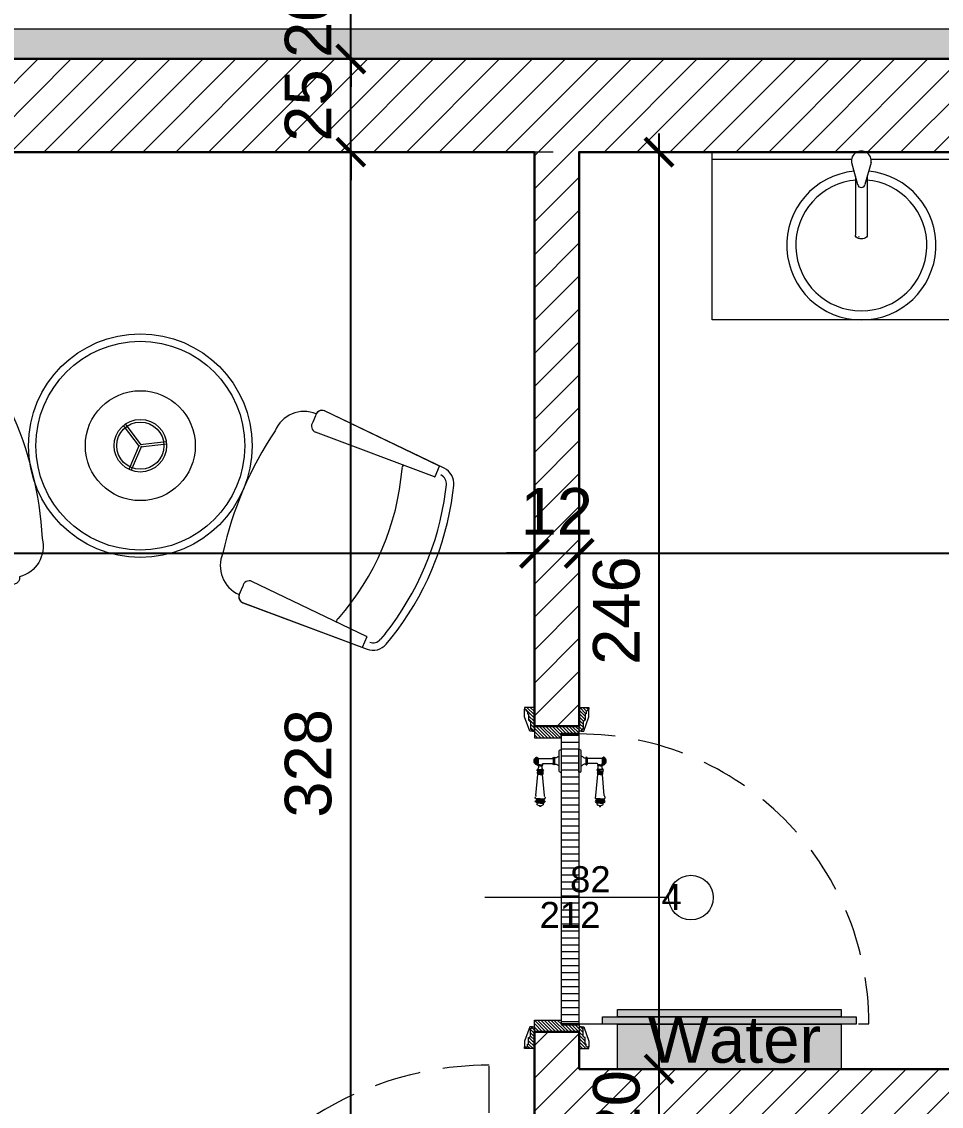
# Model space of a CAD drawing. Header units: centimetres. Extents: x 105417 to 110818, y -55119 to -48326.
# Drawn here: x 107991.8 to 108238.5, y -52338.4 to -52047.4 of the extents above; entities that cross this region are included whole.
import ezdxf

# ---------------------------------------------------------------- set-up
doc = ezdxf.new("R2010")
doc.units = ezdxf.units.CM
doc.header["$LTSCALE"] = 50
doc.header["$MEASUREMENT"] = 0
doc.linetypes.add('AXES', pattern=[2, 1.25, -0.25, 0.25, -0.25])
doc.linetypes.add('CACHE', pattern=[0.375, 0.25, -0.125])
doc.layers.get('0').update_dxf_attribs({"color": 8})
for name, color, linetype in [('AXES', 10, 'AXES'), ('BORD', 5, 'Continuous'), ('COTE 50ème', 1, 'Continuous'), ('TEXTE', 7, 'Continuous')]:
    doc.layers.add(name, color=color, linetype=linetype)
for name, color, linetype, lineweight in [('BANJO', 160, 'Continuous', 9), ('CONSOLE ISOL.', 214, 'Continuous', 15), ('door', 44, 'Continuous', 5), ('ISOLATION', 252, 'Continuous', 0), ('KASETAT_Pen_No__22', 8, 'Continuous', 50), ('MACONNERIE COUPE', 7, 'Continuous', 30), ('MACONNERIE HACHURE', 253, 'Continuous', 13), ('mobilimi', 8, 'Continuous', 9)]:
    doc.layers.add(name, color=color, linetype=linetype, lineweight=lineweight)
doc.layers.add('KASETAT_Pen_No__176', color=7, linetype='Continuous', lineweight=15, true_color=0x93a0c6)
doc.styles.add('GENERATED_STYLE_1', font='arial.ttf')
doc.styles.add('RS_TEXT_1.50', font='arial.ttf', dxfattribs={"height": 12.5})
doc.styles.add('RS_TXT_50', font='arial.ttf', dxfattribs={"height": 12.5})
doc.dimstyles.new('RS_50CM_LINEAIRE', dxfattribs={"dimscale": 5, "dimtxt": 12.5, "dimasz": 1.5, "dimexe": 1, "dimexo": 2.5, "dimgap": 1, "dimtad": 1, "dimdec": 1, "dimrnd": 0.5, "dimdsep": 46, "dimtxsty": 'RS_TXT_50', "dimblk1": 'ARCHTICK', "dimblk2": 'ARCHTICK', "dimsah": 1, "dimcen": 2.5, "dimdle": 1, "dimclrt": 4, "dimadec": 0, "dimazin": 2, "dimtfac": 1, "dimtdec": 1, "dimtix": 1, "dimtmove": 2, "dimatfit": 3, "dimfxl": 1, "dimtolj": 1, "dimtzin": 0, "dimarcsym": 0})

# ---------------------------------------------------------------- blocks, each defined once
blk = doc.blocks.new('A$Ceb270309')
at = {"layer": 'AXES', "lineweight": 5, "ltscale": 1.3}
blk.add_line((3195, -1220), (-1985, -1220), dxfattribs=at)
blk = doc.blocks.new('lavaman')
at = {"layer": 'BANJO'}
for p, q in [((-61171.15, 21935.44), (-61216.15, 21935.44)), ((-61171.15, 21935.44), (-61171.15, 21855.44)), ((-61171.15, 21855.44), (-61216.15, 21855.44))]:
    blk.add_line(p, q, dxfattribs=at)
at = {"layer": 'BANJO', "linetype": 'Continuous'}
for p, q in [((-61216.15, 21896.66), (-61216.15, 21935.44)), ((-61214.15, 21935.44), (-61214.15, 21898.05)), ((-61171.15, 21935.44), (-61171.15, 21855.44)), ((-61216.15, 21925.44), (-61216.15, 21896.66)), ((-61213.35, 21898.04), (-61207.48, 21896.42)), ((-61209.67, 21897.03), (-61193.85, 21897.03)), ((-61216.15, 21894.21), (-61216.15, 21865.44)), ((-61216.15, 21855.44), (-61216.15, 21894.21)), ((-61214.15, 21892.82), (-61214.15, 21855.44)), ((-61213.35, 21892.84), (-61207.48, 21894.45)), ((-61209.65, 21893.84), (-61193.85, 21893.84)), ((-61193.49, 21894.81), (-61193.49, 21894.81)), ((-61193.49, 21894.81), (-61193.38, 21894.81)), ((-61193.38, 21894.81), (-61193.49, 21894.81)), ((-61193.38, 21894.81), (-61193.38, 21894.81))]:
    blk.add_line(p, q, dxfattribs=at)
for centre, radius, start, end in [((-61191.15, 21895.44), 20, 185.6501, 174.3499), ((-61191.15, 21895.44), 17.58, 184.3008, 175.6992), ((-61213.81, 21895.44), 2.64, 79.9738, 280.0262), ((-61207.66, 21895.44), 1, 280.3544, 79.6456)]:
    blk.add_arc(centre, radius, start, end, dxfattribs=at)
at = {"layer": 'BANJO', "linetype": 'Continuous', "extrusion": (0, 0, -1)}
blk.add_ellipse((-61193.85, 21895.43), major_axis=(0, 1.59), ratio=0.623935, start_param=0, end_param=3.141593, dxfattribs=at)
blk = doc.blocks.new('door900')
at = {"color": 0}
for p, q in [((-9.3, 67.7), (9.3, 67.7)), ((9.3, 65.2), (-9.3, 65.2)), ((-6.8, 71.5), (-6.8, 70.2)), ((-5.5, 71.5), (-6.8, 71.5)), ((-6.8, 70.2), (6.8, 70.2)), ((-6.8, 62.7), (-6.8, 24)), ((-6.8, 62.7), (6.8, 62.7)), ((-5.5, 71.5), (5.5, 71.5)), ((5.5, 71.5), (6.8, 71.5)), ((6.8, 71.5), (6.8, 70.2)), ((8.7, 62.7), (6.8, 62.7)), ((10.5, 56.8), (10.5, 62.5)), ((12.7, 56.8), (12.7, 62.5)), ((22.5, 63.8), (22.5, 49.8)), ((26.5, 56.8), (26.5, 63.8)), ((26.5, 63.8), (29.1, 63.8)), ((26.5, 63.8), (29.1, 63.8)), ((29.1, 63.8), (29.1, 62.8)), ((29.1, 62.8), (29.1, 56.8)), ((31.1, 62.8), (31.1, 56.8)), ((34.1, 56.8), (34.1, 62.8)), ((34.1, 62.8), (34.1, 56.8)), ((92.8, 68.1), (36.2, 62.8)), ((36.2, 56.8), (36.2, 62.8)), ((101.2, 67.3), (103.2, 68)), ((101.2, 56.8), (101.2, 67.3)), ((103.2, 68), (103.2, 67.7)), ((103.2, 56.8), (103.2, 68)), ((106.5, 68), (105.5, 67.3)), ((105.5, 56.8), (105.5, 67.3)), ((106.5, 56.8), (106.5, 68)), ((110.7, 68), (111.8, 67.3)), ((110.7, 56.8), (110.7, 68)), ((111.8, 56.8), (111.8, 67.3)), ((111.8, 66.2), (113.3, 66.2)), ((113.3, 56.8), (113.3, 66.2)), ((120.5, 56.8), (120.5, 58.6)), ((6.8, 49.1), (6.8, 24)), ((8.7, 50.9), (8.7, 50.9)), ((10.5, 56.8), (10.5, 51.1)), ((12.7, 56.8), (12.7, 51.1)), ((26.5, 56.8), (26.5, 49.8)), ((26.5, 49.8), (29.1, 49.8)), ((26.5, 49.8), (29.1, 49.8)), ((29.1, 50.8), (29.1, 56.8)), ((29.1, 50.8), (29.1, 49.8)), ((29.1, 49.8), (29.1, 49.8)), ((31.1, 50.8), (31.1, 56.8)), ((34.1, 50.8), (34.1, 56.8)), ((34.1, 56.8), (34.1, 50.8)), ((36.2, 56.8), (36.2, 50.8)), ((92.8, 45.5), (36.2, 50.8)), ((101.2, 56.8), (101.2, 46.3)), ((101.2, 46.3), (103.2, 45.7)), ((103.2, 56.8), (103.2, 46.3)), ((103.2, 45.9), (103.2, 45.7)), ((105.5, 56.8), (105.5, 46.3)), ((106.5, 45.7), (105.5, 46.3)), ((106.5, 56.8), (106.5, 45.7)), ((110.7, 56.8), (110.7, 45.7)), ((110.7, 45.7), (111.8, 46.3)), ((111.8, 56.8), (111.8, 46.3)), ((111.8, 47.5), (113.3, 47.5)), ((113.3, 56.8), (113.3, 47.5)), ((120.5, 56.8), (120.5, 55)), ((-30, 3), (-30, 0)), ((30, 0), (-30, 0)), ((27, 6), (-27, 6)), ((-8.3, 22.3), (8.3, 22.3)), ((-8.3, 18.3), (8.3, 18.3)), ((30, 3), (30, 0))]:
    blk.add_line(p, q, dxfattribs=at)
for centre, radius, start, end in [((-9.3, 66.5), 1.25, 90, 270), ((-6.8, 67.7), 2.51, 90.115, 179.885), ((-6.8, 65.2), 2.51, 180.115, 269.885), ((0, 64), 9.29, 53.4104, 126.5896), ((6.8, 67.7), 2.51, 0.115, 89.885), ((6.8, 65.2), 2.51, 270.115, 359.885), ((8.6, 64.9), 2.15, 272.7029, 297.6142), ((9.3, 66.5), 1.25, 270, 90), ((10, 62.5), 0.561, 3.7097, 127.9634), ((11.6, 62.5), 1.1, 0.0106, 179.9894), ((16.7, 70.5), 8.83, 243.5466, 311.3694), ((24.5, 63.7), 2.01, 4.1469, 175.8531), ((30.1, 62.8), 1.03, 0, 180.0014), ((32.6, 62.8), 1.48, 0, 180), ((35.2, 62.8), 1.03, 0, 180), ((32.6, 62.8), 1.48, 1.563306237032948e-10, 2.08440831604393e-10), ((93.1, 72.5), 4.4, 266.3976, 315.6468), ((98.3, 67.4), 2.89, 358.3861, 135.6468), ((104.3, 67.6), 1.15, 170.914, 348.1019), ((108.6, 68), 2.1, 0, 180), ((115.5, 62.5), 2.84, 13.4568, 140.4953), ((127.9, 65.2), 9.88, 191.9991, 221.6757), ((120.5, 56.8), 1.79, 0, 90), ((8.7, 49), 1.91, 88.7426, 178.1515), ((8.6, 48.8), 2.15, 62.3858, 87.2971), ((10, 51.1), 0.561, 232.0366, 356.2903), ((11.6, 51.1), 1.1, 180.0106, 359.9894), ((16.7, 43.2), 8.83, 48.6306, 116.4534), ((24.5, 50), 2.01, 184.1469, 355.8531), ((30.1, 50.8), 1.03, 179.9972, 0), ((32.6, 50.8), 1.48, 180, 0), ((35.2, 50.8), 1.03, 180, 0), ((93.1, 41.1), 4.4, 44.3532, 93.6024), ((98.3, 46.2), 2.89, 224.3532, 1.6139), ((104.3, 46.1), 1.15, 11.8981, 189.086), ((108.6, 45.7), 2.1, 180, 0), ((115.5, 51.2), 2.84, 219.5047, 346.5432), ((127.9, 48.5), 9.88, 138.3243, 168.0009), ((120.5, 56.8), 1.79, 270, 0), ((-27, 3), 3, 90, 180), ((-6.8, 6), 6, 130.5908, 180), ((-16.6, 16.6), 8.41, 314.3689, 12.0705), ((-8.3, 20.3), 2, 90, 270), ((-8.5, 24), 1.71, 275.059, 359.7825), ((8.5, 24), 1.71, 180.2175, 264.941), ((16.6, 16.6), 8.41, 167.9295, 225.6311), ((8.3, 20.3), 2, 270, 90), ((6.8, 6), 6, 0, 49.4092), ((27, 3), 3, 0, 90)]:
    blk.add_arc(centre, radius, start, end, dxfattribs=at)
blk = doc.blocks.new('_ArchTick')
at = {"color": 0, "linetype": 'ByBlock', "const_width": 0.15}
blk.add_lwpolyline([(-0.5, -0.5), (0.5, 0.5)], dxfattribs=at)
blk = doc.blocks.new('*D1031')
at = {"layer": 'COTE 50ème', "color": 0, "lineweight": -2, "ltscale": 0.5, "transparency": 16777216}
for p, q in [((108080.11, -52415.36), (108080.11, -52077.36)), ((108028.01, -52082.36), (108085.11, -52082.36)), ((108017.17, -52410.36), (108085.11, -52410.36))]:
    blk.add_line(p, q, dxfattribs=at)
at = {"layer": 'Defpoints', "color": 0, "ltscale": 0.5, "transparency": 16777216}
for p in [(108015.51, -52082.36), (108080.11, -52082.36), (108004.67, -52410.36)]:
    blk.add_point(p, dxfattribs=at)
at = {"layer": 'COTE 50ème', "color": 0, "lineweight": -2, "ltscale": 0.5, "transparency": 16777216, "xscale": 7.5, "yscale": 7.5, "zscale": 7.5}
for p, rotation in [((108080.11, -52082.36), 90), ((108080.11, -52410.36), 270)]:
    blk.add_blockref('_ArchTick', p, dxfattribs=dict(at, rotation=rotation))
at = {"layer": 'COTE 50ème', "color": 4, "ltscale": 0.5, "transparency": 16777216, "insert": (108068.72, -52246.36), "char_height": 12.5, "attachment_point": 5, "rotation": 90, "style": 'RS_TXT_50'}
blk.add_mtext('\\A1;328', dxfattribs=at)
blk = doc.blocks.new('*D1032')
at = {"layer": 'COTE 50ème', "color": 0, "lineweight": -2, "ltscale": 0.5, "transparency": 16777216}
for p, q in [((108080.11, -52057.36), (108080.11, -52049.86)), ((108028.01, -52057.36), (108085.11, -52057.36)), ((108080.11, -52082.36), (108080.11, -52057.36)), ((108028.01, -52082.36), (108085.11, -52082.36)), ((108080.11, -52082.36), (108080.11, -52089.86))]:
    blk.add_line(p, q, dxfattribs=at)
at = {"layer": 'Defpoints', "color": 0, "ltscale": 0.5, "transparency": 16777216}
for p in [(108015.51, -52057.36), (108080.11, -52057.36), (108015.51, -52082.36)]:
    blk.add_point(p, dxfattribs=at)
at = {"layer": 'COTE 50ème', "color": 0, "lineweight": -2, "ltscale": 0.5, "transparency": 16777216, "xscale": 7.5, "yscale": 7.5, "zscale": 7.5}
for p, rotation in [((108080.11, -52057.36), 270), ((108080.11, -52082.36), 90)]:
    blk.add_blockref('_ArchTick', p, dxfattribs=dict(at, rotation=rotation))
at = {"layer": 'COTE 50ème', "color": 4, "ltscale": 0.5, "transparency": 16777216, "insert": (108068.72, -52069.86), "char_height": 12.5, "attachment_point": 5, "rotation": 90, "style": 'RS_TXT_50'}
blk.add_mtext('\\A1;25', dxfattribs=at)
blk = doc.blocks.new('*D1033')
at = {"layer": 'COTE 50ème', "color": 0, "lineweight": -2, "ltscale": 0.5, "transparency": 16777216}
for p, q in [((108080.11, -52037.36), (108080.11, -52029.86)), ((108028.01, -52037.36), (108085.11, -52037.36)), ((108080.11, -52057.36), (108080.11, -52037.36)), ((108028.01, -52057.36), (108085.11, -52057.36)), ((108080.11, -52057.36), (108080.11, -52064.86))]:
    blk.add_line(p, q, dxfattribs=at)
at = {"layer": 'Defpoints', "color": 0, "ltscale": 0.5, "transparency": 16777216}
for p in [(108015.51, -52037.36), (108080.11, -52037.36), (108015.51, -52057.36)]:
    blk.add_point(p, dxfattribs=at)
at = {"layer": 'COTE 50ème', "color": 0, "lineweight": -2, "ltscale": 0.5, "transparency": 16777216, "xscale": 7.5, "yscale": 7.5, "zscale": 7.5}
for p, rotation in [((108080.11, -52037.36), 270), ((108080.11, -52057.36), 90)]:
    blk.add_blockref('_ArchTick', p, dxfattribs=dict(at, rotation=rotation))
at = {"layer": 'COTE 50ème', "color": 4, "ltscale": 0.5, "transparency": 16777216, "insert": (108068.72, -52047.36), "char_height": 12.5, "attachment_point": 5, "rotation": 90, "style": 'RS_TXT_50'}
blk.add_mtext('\\A1;20', dxfattribs=at)
blk = doc.blocks.new('*D1180')
at = {"layer": 'COTE 50ème', "color": 0, "lineweight": -2, "ltscale": 0.5, "transparency": 16777216}
for p, q in [((107253.08, -52052.36), (107253.08, -54127.36)), ((107431.85, -52057.36), (107248.08, -52057.36)), ((108207.94, -54122.36), (107248.08, -54122.36))]:
    blk.add_line(p, q, dxfattribs=at)
at = {"layer": 'Defpoints', "color": 0, "ltscale": 0.5, "transparency": 16777216}
for p in [(107444.35, -52057.36), (107253.08, -54122.36), (108220.44, -54122.36)]:
    blk.add_point(p, dxfattribs=at)
at = {"layer": 'COTE 50ème', "color": 0, "lineweight": -2, "ltscale": 0.5, "transparency": 16777216, "xscale": 7.5, "yscale": 7.5, "zscale": 7.5}
for p, rotation in [((107253.08, -52057.36), 90), ((107253.08, -54122.36), 270)]:
    blk.add_blockref('_ArchTick', p, dxfattribs=dict(at, rotation=rotation))
at = {"layer": 'COTE 50ème', "color": 4, "ltscale": 0.5, "transparency": 16777216, "insert": (107241.69, -53089.86), "char_height": 12.5, "attachment_point": 5, "rotation": 90, "style": 'RS_TXT_50'}
blk.add_mtext('\\A1;2065', dxfattribs=at)
blk = doc.blocks.new('*D1196')
at = {"layer": 'COTE 50ème', "color": 0, "lineweight": -2, "ltscale": 0.5, "transparency": 16777216}
for p, q in [((107579.35, -52159.56), (107579.35, -52195)), ((108129.35, -52171.86), (108129.35, -52195)), ((107574.35, -52190), (108134.35, -52190))]:
    blk.add_line(p, q, dxfattribs=at)
at = {"layer": 'Defpoints', "color": 0, "ltscale": 0.5, "transparency": 16777216}
for p in [(107579.35, -52147.06), (108129.35, -52159.36), (108129.35, -52190)]:
    blk.add_point(p, dxfattribs=at)
at = {"layer": 'COTE 50ème', "color": 0, "lineweight": -2, "ltscale": 0.5, "transparency": 16777216, "xscale": 7.5, "yscale": 7.5, "zscale": 7.5, "rotation": 180}
blk.add_blockref('_ArchTick', (107579.35, -52190), dxfattribs=at)
at = {"layer": 'COTE 50ème', "color": 0, "lineweight": -2, "ltscale": 0.5, "transparency": 16777216, "xscale": 7.5, "yscale": 7.5, "zscale": 7.5}
blk.add_blockref('_ArchTick', (108129.35, -52190), dxfattribs=at)
at = {"layer": 'COTE 50ème', "color": 4, "ltscale": 0.5, "transparency": 16777216, "insert": (107854.35, -52178.62), "char_height": 12.5, "attachment_point": 5, "style": 'RS_TXT_50'}
blk.add_mtext('\\A1;550', dxfattribs=at)
blk = doc.blocks.new('*D1197')
at = {"layer": 'COTE 50ème', "color": 0, "lineweight": -2, "ltscale": 0.5, "transparency": 16777216}
for p, q in [((108129.35, -52171.86), (108129.35, -52195)), ((108141.35, -52171.86), (108141.35, -52195)), ((108129.35, -52190), (108121.85, -52190)), ((108129.35, -52190), (108141.35, -52190)), ((108141.35, -52190), (108148.85, -52190))]:
    blk.add_line(p, q, dxfattribs=at)
at = {"layer": 'Defpoints', "color": 0, "ltscale": 0.5, "transparency": 16777216}
for p in [(108129.35, -52159.36), (108141.35, -52159.36), (108141.35, -52190)]:
    blk.add_point(p, dxfattribs=at)
at = {"layer": 'COTE 50ème', "color": 0, "lineweight": -2, "ltscale": 0.5, "transparency": 16777216, "xscale": 7.5, "yscale": 7.5, "zscale": 7.5}
blk.add_blockref('_ArchTick', (108129.35, -52190), dxfattribs=at)
at = {"layer": 'COTE 50ème', "color": 0, "lineweight": -2, "ltscale": 0.5, "transparency": 16777216, "xscale": 7.5, "yscale": 7.5, "zscale": 7.5, "rotation": 180}
blk.add_blockref('_ArchTick', (108141.35, -52190), dxfattribs=at)
at = {"layer": 'COTE 50ème', "color": 4, "ltscale": 0.5, "transparency": 16777216, "insert": (108135.35, -52178.73), "char_height": 12.5, "attachment_point": 5, "style": 'RS_TXT_50'}
blk.add_mtext('\\A1;12', dxfattribs=at)
blk = doc.blocks.new('*D1198')
at = {"layer": 'COTE 50ème', "color": 0, "lineweight": -2, "ltscale": 0.5, "transparency": 16777216}
for p, q in [((108141.35, -52171.86), (108141.35, -52195)), ((108384.37, -52177.43), (108384.37, -52195)), ((108136.35, -52190), (108389.37, -52190))]:
    blk.add_line(p, q, dxfattribs=at)
at = {"layer": 'Defpoints', "color": 0, "ltscale": 0.5, "transparency": 16777216}
for p in [(108141.35, -52159.36), (108384.37, -52164.93), (108384.37, -52190)]:
    blk.add_point(p, dxfattribs=at)
at = {"layer": 'COTE 50ème', "color": 0, "lineweight": -2, "ltscale": 0.5, "transparency": 16777216, "xscale": 7.5, "yscale": 7.5, "zscale": 7.5, "rotation": 180}
blk.add_blockref('_ArchTick', (108141.35, -52190), dxfattribs=at)
at = {"layer": 'COTE 50ème', "color": 0, "lineweight": -2, "ltscale": 0.5, "transparency": 16777216, "xscale": 7.5, "yscale": 7.5, "zscale": 7.5}
blk.add_blockref('_ArchTick', (108384.37, -52190), dxfattribs=at)
at = {"layer": 'COTE 50ème', "color": 4, "ltscale": 0.5, "transparency": 16777216, "insert": (108262.86, -52178.62), "char_height": 12.5, "attachment_point": 5, "style": 'RS_TXT_50'}
blk.add_mtext('\\A1;243', dxfattribs=at)
blk = doc.blocks.new('*D1441')
at = {"layer": 'COTE 50ème', "color": 0, "lineweight": -2, "ltscale": 0.5, "transparency": 16777216}
for p, q in [((108162.79, -52328.36), (108162.79, -52320.86)), ((108223.56, -52328.36), (108157.79, -52328.36)), ((108162.79, -52348.36), (108162.79, -52328.36)), ((108223.56, -52348.36), (108157.79, -52348.36)), ((108162.79, -52348.36), (108162.79, -52355.86))]:
    blk.add_line(p, q, dxfattribs=at)
at = {"layer": 'Defpoints', "color": 0, "ltscale": 0.5, "transparency": 16777216}
for p in [(108162.79, -52328.36), (108236.06, -52328.36), (108236.06, -52348.36)]:
    blk.add_point(p, dxfattribs=at)
at = {"layer": 'COTE 50ème', "color": 0, "lineweight": -2, "ltscale": 0.5, "transparency": 16777216, "xscale": 7.5, "yscale": 7.5, "zscale": 7.5}
for p, rotation in [((108162.79, -52328.36), 270), ((108162.79, -52348.36), 90)]:
    blk.add_blockref('_ArchTick', p, dxfattribs=dict(at, rotation=rotation))
at = {"layer": 'COTE 50ème', "color": 4, "ltscale": 0.5, "transparency": 16777216, "insert": (108151.4, -52338.36), "char_height": 12.5, "attachment_point": 5, "rotation": 90, "style": 'RS_TXT_50'}
blk.add_mtext('\\A1;20', dxfattribs=at)
blk = doc.blocks.new('*D1442')
at = {"layer": 'COTE 50ème', "color": 0, "lineweight": -2, "ltscale": 0.5, "transparency": 16777216}
for p, q in [((108162.79, -52333.36), (108162.79, -52077.36)), ((108183.95, -52082.36), (108157.79, -52082.36)), ((108223.56, -52328.36), (108157.79, -52328.36))]:
    blk.add_line(p, q, dxfattribs=at)
at = {"layer": 'Defpoints', "color": 0, "ltscale": 0.5, "transparency": 16777216}
for p in [(108162.79, -52082.36), (108196.45, -52082.36), (108236.06, -52328.36)]:
    blk.add_point(p, dxfattribs=at)
at = {"layer": 'COTE 50ème', "color": 0, "lineweight": -2, "ltscale": 0.5, "transparency": 16777216, "xscale": 7.5, "yscale": 7.5, "zscale": 7.5}
for p, rotation in [((108162.79, -52082.36), 90), ((108162.79, -52328.36), 270)]:
    blk.add_blockref('_ArchTick', p, dxfattribs=dict(at, rotation=rotation))
at = {"layer": 'COTE 50ème', "color": 4, "ltscale": 0.5, "transparency": 16777216, "insert": (108151.4, -52205.36), "char_height": 12.5, "attachment_point": 5, "rotation": 90, "style": 'RS_TXT_50'}
blk.add_mtext('\\A1;246', dxfattribs=at)

msp = doc.modelspace()

# ---------------------------------------------------------------- hatches: boundary and pattern name
at = {"layer": 'door'}
h = msp.add_hatch(dxfattribs=at)
h.set_pattern_fill('ANSI31', color=256, scale=5, angle=1170)
h.set_pattern_definition([(135, (52664.84715, -192951.2114), (-0.4419417382, -0.4419417382), [])])
h.paths.add_polyline_path([(108129.35, -52236.37), (108129.35, -52239.52), (108136.54, -52239.52), (108136.54, -52238.26), (108141.35, -52238.26), (108141.35, -52236.37)])
edge = h.paths.add_edge_path()
edge.add_line((108127.47, -52232.62), (108127.47, -52233.04))
edge.add_line((108127.47, -52233.04), (108127.78, -52233.04))
edge.add_line((108127.78, -52233.04), (108127.78, -52234.8))
edge.add_line((108127.78, -52234.8), (108127.99, -52234.8))
edge.add_arc((108128.31, -52234.8), 0.314, 180, 270)
edge.add_line((108128.31, -52235.12), (108128.31, -52237.21))
edge.add_line((108128.31, -52237.21), (108128.52, -52237.21))
edge.add_arc((108128.83, -52237.21), 0.314, 180, 270)
edge.add_line((108128.83, -52237.53), (108128.83, -52237.74))
edge.add_line((108128.83, -52237.74), (108129.35, -52237.74))
edge.add_line((108129.35, -52237.74), (108129.35, -52231.37))
edge.add_line((108129.35, -52231.37), (108126.74, -52231.37))
edge.add_line((108126.74, -52231.37), (108126.74, -52231.78))
edge.add_line((108126.74, -52231.78), (108127.05, -52231.78))
edge.add_line((108127.05, -52231.78), (108127.05, -52232.2))
edge.add_arc((108127.05, -52232.62), 0.419, 0, 90, ccw=False)
edge = h.paths.add_edge_path()
edge.add_line((108143.24, -52232.62), (108143.24, -52233.04))
edge.add_line((108143.24, -52233.04), (108142.93, -52233.04))
edge.add_line((108142.93, -52233.04), (108142.93, -52234.8))
edge.add_line((108142.93, -52234.8), (108142.72, -52234.8))
edge.add_arc((108142.4, -52234.8), 0.314, -90, 0, ccw=False)
edge.add_line((108142.4, -52235.12), (108142.4, -52237.21))
edge.add_line((108142.4, -52237.21), (108142.19, -52237.21))
edge.add_arc((108141.88, -52237.21), 0.314, -90, 0, ccw=False)
edge.add_line((108141.88, -52237.53), (108141.88, -52237.74))
edge.add_line((108141.88, -52237.74), (108141.35, -52237.74))
edge.add_line((108141.35, -52237.74), (108141.35, -52231.37))
edge.add_line((108141.35, -52231.37), (108143.97, -52231.37))
edge.add_line((108143.97, -52231.37), (108143.97, -52231.78))
edge.add_line((108143.97, -52231.78), (108143.66, -52231.78))
edge.add_line((108143.66, -52231.78), (108143.66, -52232.2))
edge.add_arc((108143.66, -52232.62), 0.419, 90, 180)
h = msp.add_hatch(dxfattribs=at)
h.set_pattern_fill('ANSI31', color=256, scale=15, angle=675)
h.set_pattern_definition([(360, (8617.4147, 557.5037), (2e-15, 1.875), [])])
h.paths.add_polyline_path([(108136.59, -52316.27), (108136.59, -52238.47), (108141.3, -52238.47), (108141.3, -52316.27)])
h = msp.add_hatch(dxfattribs=at)
h.set_pattern_fill('ANSI31', color=256, scale=5, angle=1170)
h.set_pattern_definition([(135, (52664.84715, -192941.1995), (-0.4419417382, -0.4419417382), [])])
edge = h.paths.add_edge_path()
edge.add_line((108127.47, -52322.11), (108127.47, -52321.7))
edge.add_line((108127.47, -52321.7), (108127.78, -52321.7))
edge.add_line((108127.78, -52321.7), (108127.78, -52319.93))
edge.add_line((108127.78, -52319.93), (108127.99, -52319.93))
edge.add_arc((108128.31, -52319.93), 0.314, 90, 180, ccw=False)
edge.add_line((108128.31, -52319.62), (108128.31, -52317.52))
edge.add_line((108128.31, -52317.52), (108128.52, -52317.52))
edge.add_arc((108128.83, -52317.52), 0.314, 90, 180, ccw=False)
edge.add_line((108128.83, -52317.21), (108128.83, -52317))
edge.add_line((108128.83, -52317), (108129.35, -52317))
edge.add_line((108129.35, -52317), (108129.35, -52322.86))
edge.add_line((108129.35, -52322.86), (108126.74, -52322.86))
edge.add_line((108126.74, -52322.86), (108126.74, -52322.45))
edge.add_line((108126.74, -52322.45), (108127.05, -52322.45))
edge.add_line((108127.05, -52322.45), (108127.05, -52322.53))
edge.add_arc((108127.05, -52322.11), 0.419, 270, 360)
h.paths.add_polyline_path([(108129.35, -52318.36), (108129.35, -52315.22), (108136.54, -52315.22), (108136.54, -52316.48), (108141.35, -52316.48), (108141.35, -52318.36)])
edge = h.paths.add_edge_path()
edge.add_line((108143.24, -52322.11), (108143.24, -52321.7))
edge.add_line((108143.24, -52321.7), (108142.93, -52321.7))
edge.add_line((108142.93, -52321.7), (108142.93, -52319.93))
edge.add_line((108142.93, -52319.93), (108142.72, -52319.93))
edge.add_arc((108142.4, -52319.93), 0.314, 0, 90)
edge.add_line((108142.4, -52319.62), (108142.4, -52317.52))
edge.add_line((108142.4, -52317.52), (108142.19, -52317.52))
edge.add_arc((108141.88, -52317.52), 0.314, 360, 450)
edge.add_line((108141.88, -52317.21), (108141.88, -52317))
edge.add_line((108141.88, -52317), (108141.35, -52317))
edge.add_line((108141.35, -52317), (108141.35, -52322.86))
edge.add_line((108141.35, -52322.86), (108143.97, -52322.86))
edge.add_line((108143.97, -52322.86), (108143.97, -52322.45))
edge.add_line((108143.97, -52322.45), (108143.66, -52322.45))
edge.add_line((108143.66, -52322.45), (108143.66, -52322.53))
edge.add_arc((108143.66, -52322.11), 0.419, 180, 270, ccw=False)
at = {"layer": 'ISOLATION', "transparency": 33554687}
h = msp.add_hatch(dxfattribs=at)
h.set_pattern_fill('INSUL', color=256, scale=10, angle=45)
h.set_pattern_definition([(45, (108384.8174, -45955.942), (-2.6516504, 2.6516504), []), (45, (108383.9335, -45955.058), (-2.6516504, 2.6516504), [1.25, -1.25]), (45, (108383.0496, -45954.1743), (-2.6516504, 2.6516504), [1.25, -1.25])])
h.paths.add_polyline_path([(107436.36, -52049.36), (107436.36, -52115.36), (107546.35, -52115.36), (107546.35, -52154.25), (107554.35, -52154.25), (107554.35, -52107.36), (107444.35, -52107.36), (107444.35, -52057.36), (108559.35, -52057.36), (108559.35, -52049.36)])
at = {"layer": 'KASETAT_Pen_No__176', "linetype": 'Continuous', "lineweight": 0, "true_color": 0x139b48}
msp.add_hatch(color=114, dxfattribs=at).paths.add_polyline_path([(108151.65, -52312.36), (108211.65, -52312.36), (108211.65, -52314.36), (108215.65, -52314.36), (108215.65, -52316.36), (108211.65, -52316.36), (108211.65, -52328.36), (108151.65, -52328.36), (108151.65, -52316.36), (108147.65, -52316.36), (108147.65, -52314.36), (108151.65, -52314.36)])
at = {"layer": 'MACONNERIE HACHURE'}
h = msp.add_hatch(dxfattribs=at)
h.set_pattern_fill('ANSI31', color=256, scale=50, style=0)
h.paths.add_polyline_path([(107874.35, -53728.36), (107763.35, -53728.36), (107763.35, -53770.36), (107874.35, -53770.36)])
h.paths.add_polyline_path([(107866.35, -53736.36), (107771.35, -53736.36), (107771.35, -53762.36), (107866.35, -53762.36)], flags=16)
h.paths.add_polyline_path([(109325.35, -53728.36), (109214.35, -53728.36), (109214.35, -53770.36), (109325.35, -53770.36)])
h.paths.add_polyline_path([(109317.35, -53736.36), (109222.35, -53736.36), (109222.35, -53762.36), (109317.35, -53762.36)], flags=16)
h.paths.add_polyline_path([(109454.35, -52082.36), (109509.35, -52082.36), (109509.35, -52057.36), (109454.35, -52057.36)])
h.paths.add_polyline_path([(109274.35, -52057.36), (109174.35, -52057.36), (109174.35, -52082.36), (109274.35, -52082.36)])
h.paths.add_polyline_path([(107444.35, -53677.36), (107444.35, -53737.36), (107469.35, -53737.36), (107469.35, -53677.36)])
h.paths.add_polyline_path([(108556.85, -53762.36), (108531.85, -53762.36), (108531.85, -53982.36), (108556.85, -53982.36)])
h.paths.add_polyline_path([(108239.36, -53952.36), (108214.36, -53952.36), (108214.36, -54122.36), (108331.85, -54122.36), (108331.85, -54097.36), (108239.36, -54097.36)])
h.paths.add_polyline_path([(108556.85, -53982.36), (108531.85, -53982.36), (108531.85, -54122.36), (108556.85, -54122.36)])
h.paths.add_polyline_path([(108849.35, -53952.36), (108874.35, -53952.36), (108874.35, -54122.36), (108756.85, -54122.36), (108756.85, -54097.36), (108849.35, -54097.36)])
h.paths.add_polyline_path([(107469.35, -53422.36), (107444.35, -53422.36), (107444.35, -53497.36), (107469.35, -53497.36)])
h.paths.add_polyline_path([(109644.35, -53677.36), (109644.35, -53737.36), (109619.35, -53737.36), (109619.35, -53677.36)])
h.paths.add_polyline_path([(109619.35, -53342.47), (109644.35, -53342.47), (109644.35, -53397.36), (109619.35, -53397.36)])
h.paths.add_polyline_path([(107469.35, -53342.47), (107444.35, -53342.47), (107444.35, -53397.36), (107469.35, -53397.36)])
h.paths.add_polyline_path([(109619.35, -52847.36), (109644.35, -52847.36), (109644.35, -52902.25), (109619.35, -52902.25)])
h.paths.add_polyline_path([(109099.36, -53146.93), (108984.36, -53146.93), (108984.36, -53096.93), (109099.36, -53096.93)])
h.paths.add_polyline_path([(109089.36, -53136.93), (108994.36, -53136.93), (108994.36, -53106.93), (109089.36, -53106.93)], flags=16)
h.paths.add_polyline_path([(108104.35, -53147.36), (107989.35, -53147.36), (107989.35, -53097.36), (108104.35, -53097.36)])
h.paths.add_polyline_path([(108094.35, -53137.36), (107999.35, -53137.36), (107999.35, -53107.36), (108094.35, -53107.36)], flags=16)
h.paths.add_polyline_path([(108794.35, -52797.36), (108774.35, -52797.36), (108774.35, -52787.36), (108794.35, -52787.36)])
h.paths.add_polyline_path([(108849.35, -53737.36), (108756.85, -53737.36), (108756.85, -53762.36), (108849.35, -53762.36)])
h.paths.add_polyline_path([(109234.24, -53477.36), (109209.24, -53477.36), (109209.24, -53422.36), (109234.24, -53422.36)])
h.paths.add_polyline_path([(109619.35, -53062.36), (109644.35, -53062.36), (109644.35, -53182.36), (109619.35, -53182.36)])
h.paths.add_polyline_path([(108809.35, -53326.05), (108874.35, -53326.05), (108874.35, -53348.05), (108849.35, -53348.05), (108849.35, -53338.05), (108809.35, -53338.05)])
h.paths.add_polyline_path([(109619.35, -53422.36), (109644.35, -53422.36), (109644.35, -53497.36), (109619.35, -53497.36)])
h.paths.add_polyline_path([(108704.35, -52527.36), (108794.35, -52527.36), (108794.35, -52607.36), (108947.35, -52607.36), (108947.35, -52512.38), (108959.35, -52512.38), (108959.35, -52632.36), (108794.35, -52632.36), (108794.35, -52687.36), (108774.35, -52687.36), (108774.35, -52583.36), (108704.35, -52583.36), (108704.35, -52632.36), (108669.35, -52632.36), (108669.35, -52612.36), (108679.35, -52612.36), (108679.35, -52562.36), (108704.35, -52562.36), (108704.35, -52578.36), (108774.35, -52578.36), (108774.35, -52552.36), (108704.35, -52552.36)])
h.paths.add_polyline_path([(108874.35, -53702.36), (108849.35, -53702.36), (108849.35, -53440.05), (108874.35, -53440.05), (108874.35, -53477.36), (108934.35, -53477.36), (108934.35, -53502.36), (108874.35, -53502.36)])
h.paths.add_polyline_path([(108814.35, -52082.36), (108947.35, -52082.36), (108947.35, -52236.36), (108959.35, -52236.36), (108959.35, -52082.36), (108994.35, -52082.36), (108994.35, -52057.36), (108814.35, -52057.36)])
h.paths.add_polyline_path([(109509.35, -52482.36), (109509.35, -52424.25), (109534.35, -52424.25), (109534.35, -52477.36), (109644.35, -52477.36), (109644.35, -52567.36), (109619.35, -52567.36), (109619.35, -52502.36), (109286.35, -52502.36), (109286.35, -52507.36), (109134.35, -52507.36), (109134.35, -52517.36), (109122.35, -52517.36), (109122.35, -52422.36), (109061.49, -52422.36), (109061.49, -52410.36), (109134.35, -52410.36), (109134.35, -52482.36)])
h.paths.add_polyline_path([(109071.35, -52817.36), (109071.35, -52723.36), (109083.35, -52723.36), (109083.35, -52797.36), (109221.35, -52797.36), (109221.35, -52631.36), (109083.35, -52631.36), (109083.35, -52641.36), (109071.35, -52641.36), (109071.35, -52619.36), (109122.35, -52619.36), (109122.35, -52609.36), (109134.35, -52609.36), (109134.35, -52619.36), (109241.35, -52619.36), (109241.35, -52797.36), (109509.35, -52797.36), (109509.35, -52817.36)])
h.paths.add_polyline_path([(108294.35, -52797.36), (108314.35, -52797.36), (108314.35, -52787.36), (108294.35, -52787.36)])
h.paths.add_polyline_path([(108239.35, -53737.36), (108331.85, -53737.36), (108331.85, -53762.36), (108239.35, -53762.36)])
h.paths.add_polyline_path([(107859.35, -53477.36), (107884.35, -53477.36), (107884.35, -53422.36), (107859.35, -53422.36)])
h.paths.add_polyline_path([(107469.35, -53062.36), (107444.35, -53062.36), (107444.35, -53182.36), (107469.35, -53182.36)])
h.paths.add_polyline_path([(108279.35, -53326.05), (108214.35, -53326.05), (108214.35, -53348.05), (108239.35, -53348.05), (108239.35, -53338.05), (108279.35, -53338.05)])
h.paths.add_polyline_path([(108724.52, -52902.36), (108774.35, -52902.36), (108774.35, -52942.36), (108724.52, -52942.36)])
h.paths.add_polyline_path([(108564.35, -52902.36), (108604.35, -52902.36), (108604.35, -52942.36), (108564.35, -52942.36)])
h.paths.add_polyline_path([(109509.35, -52154.25), (109534.35, -52154.25), (109534.35, -52107.36), (109509.35, -52107.36)])
h.paths.add_polyline_path([(109619.35, -52797.36), (109644.35, -52797.36), (109644.35, -52747.36), (109619.35, -52747.36)])
h.paths.add_polyline_path([(108364.19, -52902.36), (108314.35, -52902.36), (108314.35, -52942.36), (108364.19, -52942.36)])
h.paths.add_polyline_path([(108524.35, -52902.36), (108484.35, -52902.36), (108484.35, -52942.36), (108524.35, -52942.36)])
h.paths.add_polyline_path([(108679.35, -52082.36), (108659.35, -52082.36), (108659.35, -52057.36), (108679.35, -52057.36)])
h.paths.add_polyline_path([(108384.35, -52527.36), (108294.35, -52527.36), (108294.35, -52607.36), (108141.35, -52607.36), (108141.35, -52512.38), (108129.35, -52512.38), (108129.35, -52632.36), (108294.35, -52632.36), (108294.35, -52687.36), (108314.35, -52687.36), (108314.35, -52583.36), (108384.35, -52583.36), (108384.35, -52632.36), (108569.35, -52632.36), (108569.35, -52612.36), (108409.35, -52612.36), (108409.35, -52562.36), (108384.35, -52562.36), (108384.35, -52578.36), (108314.35, -52578.36), (108314.35, -52552.36), (108384.35, -52552.36)])
h.paths.add_polyline_path([(107579.35, -52154.25), (107554.35, -52154.25), (107554.35, -52107.36), (107579.35, -52107.36)])
h.paths.add_polyline_path([(108559.35, -53737.36), (108576.85, -53737.36), (108576.85, -53762.36), (108511.85, -53762.36), (108511.85, -53737.36), (108529.35, -53737.36), (108529.35, -53272.36), (108559.35, -53272.36)])
h.paths.add_polyline_path([(108214.35, -53702.36), (108239.35, -53702.36), (108239.35, -53440.05), (108214.35, -53440.05), (108214.35, -53477.36), (108154.35, -53477.36), (108154.35, -53502.36), (108214.35, -53502.36)])
h.paths.add_polyline_path([(108559.35, -52082.36), (108409.35, -52082.36), (108409.35, -52057.36), (108559.35, -52057.36)])
h.paths.add_polyline_path([(108274.35, -52082.36), (108141.35, -52082.36), (108141.35, -52236.36), (108129.35, -52236.36), (108129.35, -52082.36), (107579.35, -52082.36), (107579.35, -52057.36), (108274.35, -52057.36)])
h.paths.add_polyline_path([(107579.35, -52482.36), (107579.35, -52424.25), (107554.35, -52424.25), (107554.35, -52477.36), (107444.35, -52477.36), (107444.35, -52567.36), (107469.35, -52567.36), (107469.35, -52502.36), (107802.35, -52502.36), (107802.35, -52507.36), (107954.35, -52507.36), (107954.35, -52517.36), (107966.35, -52517.36), (107966.35, -52422.36), (108027.22, -52422.36), (108027.22, -52410.36), (107954.35, -52410.36), (107954.35, -52482.36)])
h.paths.add_polyline_path([(108017.35, -52817.36), (108017.35, -52723.36), (108005.35, -52723.36), (108005.35, -52797.36), (107867.35, -52797.36), (107867.35, -52631.36), (108005.35, -52631.36), (108005.35, -52641.36), (108017.35, -52641.36), (108017.35, -52619.36), (107966.35, -52619.36), (107966.35, -52609.36), (107954.35, -52609.36), (107954.35, -52619.36), (107847.35, -52619.36), (107847.35, -52797.36), (107579.35, -52797.36), (107579.35, -52817.36)])
h.paths.add_polyline_path([(107469.35, -52797.36), (107444.35, -52797.36), (107444.35, -52747.36), (107469.35, -52747.36)])
h.paths.add_polyline_path([(107469.35, -52847.36), (107444.35, -52847.36), (107444.35, -52902.25), (107469.35, -52902.25)])
h.paths.add_polyline_path([(108947.35, -52328.36), (108704.35, -52328.36), (108704.35, -52348.36), (108947.35, -52348.36), (108947.35, -52430.38), (108959.35, -52430.38), (108959.35, -52422.36), (108969.35, -52422.36), (108969.35, -52410.36), (108959.35, -52410.36), (108959.35, -52318.36), (108947.35, -52318.36)])
h.paths.add_polyline_path([(108141.35, -52328.36), (108384.35, -52328.36), (108384.35, -52348.36), (108141.35, -52348.36), (108141.35, -52430.38), (108129.35, -52430.38), (108129.35, -52422.36), (108119.35, -52422.36), (108119.35, -52410.36), (108129.35, -52410.36), (108129.35, -52318.36), (108141.35, -52318.36)])

# ---------------------------------------------------------------- linework, layer by layer
at = {"layer": 'BORD', "lineweight": 5, "ltscale": 0.5}
msp.add_lwpolyline([(109644.35, -52057.36), (107444.35, -52057.36), (107444.35, -52122.36), (107344.35, -52122.36), (107344.35, -52462.36), (107444.35, -52462.36), (107444.35, -53762.36), (107574.35, -53762.36), (107574.35, -53962.36), (108214.35, -53962.36), (108214.35, -54122.36), (108874.35, -54122.36), (108874.35, -53962.36), (109514.24, -53962.36), (109514.24, -53762.36), (109644.35, -53762.36), (109644.35, -52462.36), (109744.35, -52462.36), (109744.35, -52122.36), (109644.35, -52122.36)], close=True, dxfattribs=at)
at = {"layer": 'CONSOLE ISOL.', "lineweight": 5, "ltscale": 0.5}
msp.add_lwpolyline([(108544.35, -53272.36), (108544.35, -54122.36), (108214.35, -54122.36), (108214.35, -53962.36), (107574.35, -53962.36), (107574.35, -53762.36), (107444.35, -53762.36), (107444.35, -52462.36), (107344.35, -52462.36), (107344.35, -52122.36), (107444.35, -52122.36), (107444.36, -52057.36), (108396.85, -52057.36), (108396.85, -52552.36), (108314.35, -52552.36), (108314.35, -52797.36), (108279.35, -52797.36), (108279.35, -53272.36)], close=True, dxfattribs=at)
at = {"layer": 'door'}
msp.add_line((108165.35, -52282.37), (108116.03, -52282.37), dxfattribs=at)
at = {"layer": 'door', "linetype": 'CACHE'}
for p, q in [((108141.3, -52316.27), (108219.1, -52316.27)), ((108117.26, -52415.13), (108117.26, -52327.32))]:
    msp.add_line(p, q, dxfattribs=at)
at = {"layer": 'door'}
for points in [[(108127.47, -52232.62), (108127.47, -52233.04), (108127.78, -52233.04), (108127.78, -52234.8), (108127.99, -52234.8, 0.414214), (108128.31, -52235.12), (108128.31, -52237.21), (108128.52, -52237.21, 0.414214), (108128.83, -52237.53), (108128.83, -52237.74), (108129.35, -52237.74), (108129.35, -52231.37), (108126.74, -52231.37), (108126.74, -52231.78), (108127.05, -52231.78), (108127.05, -52232.2, -0.414214), (108127.47, -52232.62)], [(108143.24, -52232.62), (108143.24, -52233.04), (108142.93, -52233.04), (108142.93, -52234.8), (108142.72, -52234.8, -0.414214), (108142.4, -52235.12), (108142.4, -52237.21), (108142.19, -52237.21, -0.414214), (108141.88, -52237.53), (108141.88, -52237.74), (108141.35, -52237.74), (108141.35, -52231.37), (108143.97, -52231.37), (108143.97, -52231.78), (108143.66, -52231.78), (108143.66, -52232.2, 0.414214), (108143.24, -52232.62)], [(108127.47, -52322.11), (108127.47, -52321.7), (108127.78, -52321.7), (108127.78, -52319.93), (108127.99, -52319.93, -0.414214), (108128.31, -52319.62), (108128.31, -52317.52), (108128.52, -52317.52, -0.414214), (108128.83, -52317.21), (108128.83, -52317), (108129.35, -52317), (108129.35, -52322.86), (108126.74, -52322.86), (108126.74, -52322.45), (108127.05, -52322.45), (108127.05, -52322.53, 0.414214), (108127.47, -52322.11)], [(108143.24, -52322.11), (108143.24, -52321.7), (108142.93, -52321.7), (108142.93, -52319.93), (108142.72, -52319.93, 0.414214), (108142.4, -52319.62), (108142.4, -52317.52), (108142.19, -52317.52, 0.414214), (108141.88, -52317.21), (108141.88, -52317), (108141.35, -52317), (108141.35, -52322.86), (108143.97, -52322.86), (108143.97, -52322.45), (108143.66, -52322.45), (108143.66, -52322.53, -0.414214), (108143.24, -52322.11)]]:
    msp.add_lwpolyline(points, format="xyb", dxfattribs=at)
for points in [[(108128.83, -52237.74), (108128.1, -52237.74), (108126.74, -52233.88), (108126.74, -52231.78)], [(108141.88, -52237.74), (108142.61, -52237.74), (108143.97, -52233.88), (108143.97, -52231.78)], [(108129.35, -52236.37), (108129.35, -52239.52), (108136.54, -52239.52), (108136.54, -52238.26), (108141.35, -52238.26), (108141.35, -52236.37), (108129.35, -52236.37)], [(108136.59, -52316.27), (108136.59, -52238.47), (108141.3, -52238.47), (108141.3, -52316.27), (108136.59, -52316.27)], [(108129.35, -52318.36), (108129.35, -52315.22), (108136.54, -52315.22), (108136.54, -52316.48), (108141.35, -52316.48), (108141.35, -52318.36), (108129.35, -52318.36)], [(108128.83, -52317), (108128.1, -52317), (108126.74, -52320.86), (108126.74, -52322.45)], [(108141.88, -52317), (108142.61, -52317), (108143.97, -52320.86), (108143.97, -52322.45)]]:
    msp.add_lwpolyline(points, dxfattribs=at)
msp.add_circle((108171.35, -52282.37), 6, dxfattribs=at)
at = {"layer": 'door', "linetype": 'CACHE'}
for centre, radius, start, end in [((108141.3, -52316.27), 77.8, 0, 90), ((108117.35, -52415.36), 88.04, 90.0583, 176.7816)]:
    msp.add_arc(centre, radius, start, end, dxfattribs=at)
at = {"layer": 'ISOLATION', "lineweight": 5, "ltscale": 0.5}
msp.add_lwpolyline([(107436.36, -52049.36), (107436.36, -52115.36), (107546.35, -52115.36), (107546.35, -52154.25), (107554.35, -52154.25), (107554.35, -52107.36), (107444.35, -52107.36), (107444.35, -52057.36), (108559.35, -52057.36), (108559.35, -52049.36)], close=True, dxfattribs=at)
at = {"layer": 'KASETAT_Pen_No__22', "color": 32, "linetype": 'Continuous', "lineweight": 0, "true_color": 0xcd6928}
for p, q in [((108151.65, -52312.36), (108211.65, -52312.36)), ((108151.65, -52314.36), (108151.65, -52312.36)), ((108211.65, -52312.36), (108211.65, -52314.36)), ((108147.65, -52314.36), (108215.65, -52314.36)), ((108147.65, -52316.36), (108147.65, -52314.36)), ((108211.65, -52314.36), (108151.65, -52314.36)), ((108215.65, -52314.36), (108215.65, -52316.36)), ((108215.65, -52316.36), (108147.65, -52316.36)), ((108151.65, -52316.36), (108211.65, -52316.36)), ((108151.65, -52328.36), (108151.65, -52316.36)), ((108211.65, -52316.36), (108211.65, -52328.36)), ((108211.65, -52328.36), (108151.65, -52328.36))]:
    msp.add_line(p, q, dxfattribs=at)
at = {"layer": 'MACONNERIE COUPE'}
for points in [[(108274.35, -52082.36), (108141.35, -52082.36), (108141.35, -52236.36), (108129.35, -52236.36), (108129.35, -52082.36), (107579.35, -52082.36), (107579.35, -52057.36), (108274.35, -52057.36)], [(108141.35, -52328.36), (108384.35, -52328.36), (108384.35, -52348.36), (108141.35, -52348.36), (108141.35, -52430.38), (108129.35, -52430.38), (108129.35, -52422.36), (108119.35, -52422.36), (108119.35, -52410.36), (108129.35, -52410.36), (108129.35, -52318.36), (108141.35, -52318.36)]]:
    msp.add_lwpolyline(points, close=True, dxfattribs=at)
at = {"layer": 'mobilimi'}
for p, q in [((108103.91, -52166.58), (108073.09, -52151.8)), ((108023.39, -52161.31), (108019.15, -52155.67)), ((108023.89, -52160.93), (108019.66, -52155.29)), ((108070.61, -52153.13), (108069.91, -52154.78)), ((108102.57, -52169.45), (108070.66, -52157.49)), ((108023.35, -52160.99), (108020.59, -52167.48)), ((108023.93, -52161.24), (108021.17, -52167.73)), ((108023.6, -52160.81), (108030.6, -52159.96)), ((108023.68, -52161.43), (108030.68, -52160.58)), ((108102.71, -52169.39), (108103.91, -52166.58)), ((108105.51, -52173.54), (108105.73, -52171.6)), ((108050.41, -52200.54), (108051.11, -52198.88)), ((108084.31, -52212.28), (108053.59, -52197.55)), ((108083.17, -52215.24), (108051.16, -52203.25)), ((108084.37, -52212.43), (108083.17, -52215.24)), ((108089.3, -52211.57), (108088.06, -52213.07))]:
    msp.add_line(p, q, dxfattribs=at)
for points in [[(107991.22, -52196.31, -0.399393), (107989.85, -52198.3), (107954.99, -52205.28, -0.320293), (107950.13, -52203.1), (107949.14, -52201.41, -0.136318), (107938.97, -52160.19), (107939.06, -52158.24, -0.320293), (107942.34, -52154.05), (107976.45, -52144, -0.399393), (107978.59, -52145.13, -0.412368), (107988.74, -52151.4, -0.093652), (107997.29, -52186.04, -0.412368)], [(108050.13, -52201.06, 0.399393), (108051.16, -52203.25), (108084.46, -52215.72, 0.320293), (108089.6, -52214.35), (108090.85, -52212.84, 0.136318), (108107.49, -52173.78), (108107.72, -52171.84, 0.320293), (108105.15, -52167.17), (108073.09, -52151.8, 0.399393), (108070.8, -52152.57, 0.412368), (108059.77, -52157.13, 0.093652), (108045.78, -52189.95, 0.412368)]]:
    msp.add_lwpolyline(points, format="xyb", close=True, dxfattribs=at)
for radius in [30, 28, 14.75, 7.06, 6.33]:
    msp.add_circle((108023.64, -52161.12), radius, dxfattribs=at)
for centre, radius, start, end in [((108072.35, -52153.39), 1.76, 65.0876, 171.4321), ((108071.3, -52155.86), 1.76, 142.4014, 248.7459), ((108025.13, -52161.77), 68.94, 318.498, 355.3355), ((108094.82, -52167.14), 1, 125.3434, 193.2362), ((108102.61, -52169.34), 0.115, 249.4571, 336.9167), ((108103.17, -52171.31), 2.58, 353.3366, 64.3763), ((108028.86, -52163.34), 77.32, 321.3915, 352.4419), ((108052.85, -52199.14), 1.76, 65.0876, 171.4321), ((108051.8, -52201.61), 1.76, 142.4014, 248.7459), ((108077.27, -52208.31), 1, 120.5972, 188.4901), ((108084.26, -52212.39), 0.115, 336.9167, 64.3763), ((108086.07, -52211.43), 2.58, 249.4571, 320.4968)]:
    msp.add_arc(centre, radius, start, end, dxfattribs=at)

# ---------------------------------------------------------------- block references
at = {"layer": 'door', "yscale": 0.1, "zscale": 0.1}
for p, xscale, rotation in [((108136.59, -52245.71), -0.1, 90), ((108141.3, -52245.71), 0.1, 270)]:
    msp.add_blockref('door900', p, dxfattribs=dict(at, xscale=xscale, rotation=rotation))
at = {"layer": 'MACONNERIE COUPE', "lineweight": 5, "ltscale": 0.5}
msp.add_blockref('A$Ceb270309', (107539.35, -50862.36), dxfattribs=at)
at = {"layer": 'mobilimi', "rotation": 270}
msp.add_blockref('lavaman', (86321.62, -113298.52), dxfattribs=at)

# ---------------------------------------------------------------- texts
at = {"layer": 'door', "char_height": 7, "style": 'GENERATED_STYLE_1'}
for s, insert, attachment_point in [('\\A1;\\pt0;82', (108149.8, -52273.94), 3), ('\\A1;\\pt0;4', (108168.89, -52285.71), 9), ('\\A1;\\pt0;212', (108147.06, -52283.52), 3)]:
    msp.add_mtext(s, dxfattribs=dict(at, insert=insert, attachment_point=attachment_point))
at = {"layer": 'TEXTE', "insert": (108206.28, -52320.51), "char_height": 12.5, "width": 4.547473508864641e-13, "attachment_point": 6, "style": 'RS_TEXT_1.50'}
msp.add_mtext('Water', dxfattribs=at)
msp.add_mtext('Water', dxfattribs=at)

# ---------------------------------------------------------------- dimensions: what is measured, and where the dimension line sits
at = {"layer": 'COTE 50ème', "ltscale": 0.5}
for base, p1, p2, picture, middle in [((108080.11, -52037.36), (108015.51, -52057.36), (108015.51, -52037.36), '*D1033', (108068.72, -52047.36)), ((108080.11, -52057.36), (108015.51, -52082.36), (108015.51, -52057.36), '*D1032', (108068.72, -52069.86)), ((107253.08, -54122.36), (107444.35, -52057.36), (108220.44, -54122.36), '*D1180', (107241.69, -53089.86)), ((108080.11, -52082.36), (108004.67, -52410.36), (108015.51, -52082.36), '*D1031', (108068.72, -52246.36)), ((108162.79, -52082.36), (108236.06, -52328.36), (108196.45, -52082.36), '*D1442', (108151.4, -52205.36)), ((108162.79, -52328.36), (108236.06, -52348.36), (108236.06, -52328.36), '*D1441', (108151.4, -52338.36))]:
    dim = msp.add_linear_dim(base=base, p1=p1, p2=p2, angle=90, dimstyle='RS_50CM_LINEAIRE', dxfattribs=at)
    dim.commit()
    dim.dimension.update_dxf_attribs({"geometry": picture, "text_midpoint": middle})
for base, p1, p2, picture, middle in [((108129.35, -52190), (107579.35, -52147.06), (108129.35, -52159.36), '*D1196', (107854.35, -52178.62)), ((108141.35, -52190), (108129.35, -52159.36), (108141.35, -52159.36), '*D1197', (108135.35, -52178.73)), ((108384.37, -52190), (108141.35, -52159.36), (108384.37, -52164.93), '*D1198', (108262.86, -52178.62))]:
    dim = msp.add_linear_dim(base=base, p1=p1, p2=p2, dimstyle='RS_50CM_LINEAIRE', dxfattribs=at)
    dim.commit()
    dim.dimension.update_dxf_attribs({"geometry": picture, "text_midpoint": middle})

doc.saveas('drawing.dxf')
